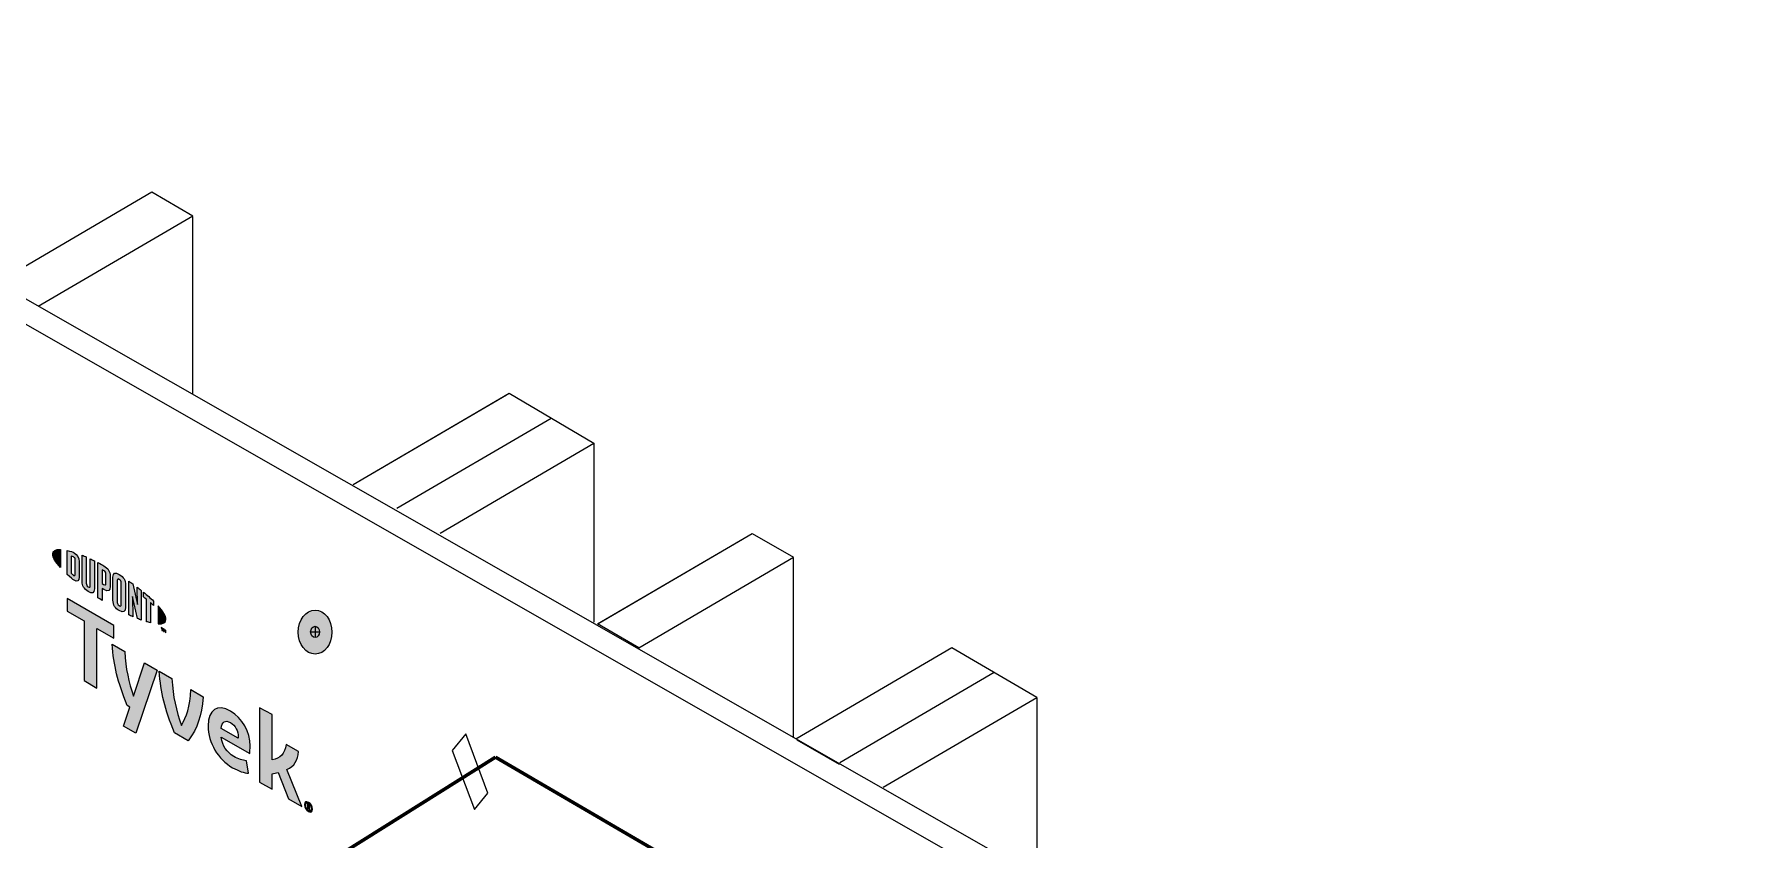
# Model space of a CAD drawing. Extents: x -1328 to 5679, y -4611 to 1603.
# Drawn here: x 992.1 to 1362.8, y -2420.5 to -2245.2 of the extents above; entities that cross this region are included whole.
import ezdxf

# ---------------------------------------------------------------- set-up
doc = ezdxf.new("R2010")
doc.units = 0
doc.header["$MEASUREMENT"] = 0
doc.linetypes.add('AI-Linetype-29', pattern=[27.003948, 18.002632, -9.001316])
for name, color, linetype, lineweight in [('G-ANNO-TTLB', 7, 'Continuous', 0), ('TYVEK', 7, 'Continuous', 0), ('X-REF - TRACED', 7, 'Continuous', 0)]:
    doc.layers.add(name, color=color, linetype=linetype, lineweight=lineweight)

# ---------------------------------------------------------------- blocks, each defined once
blk = doc.blocks.new('Block_83')
at = {"layer": 'TYVEK', "true_color": 0x003b71, "transparency": 33554687}
h = blk.add_hatch(color=156, dxfattribs=at)
h.dxf.hatch_style = 2
edge = h.paths.add_edge_path()
edge.add_ellipse((1053.28, -2375.3), major_axis=(0, 4.78), ratio=0.766948, start_angle=0, end_angle=360)
at = {"layer": 'TYVEK', "color": 18, "lineweight": 25, "true_color": 0x080808}
for p, q in [((1052.3, -2375.27), (1054.25, -2375.27)), ((1053.28, -2374.03), (1053.28, -2376.5))]:
    blk.add_line(p, q, dxfattribs=at)
at = {"layer": 'TYVEK', "color": 18, "lineweight": 25, "true_color": 0x000000}
blk.add_ellipse((1053.28, -2375.3), major_axis=(0, 4.78), ratio=0.766948, dxfattribs=at)
at = {"layer": 'TYVEK', "color": 18, "lineweight": 25, "true_color": 0x080808}
blk.add_ellipse((1053.28, -2375.27), major_axis=(0, 1.23), ratio=0.788846, dxfattribs=at)
blk = doc.blocks.new('Block_408')
at = {"layer": 'X-REF - TRACED', "true_color": 0x848484, "transparency": 33554687}
h = blk.add_hatch(color=252, dxfattribs=at)
h.dxf.hatch_style = 2
edge = h.paths.add_edge_path()
edge.add_spline(control_points=[(996.21, -2358.32), (996.21, -2359.04), (996.82, -2360.07), (997.89, -2361.26), (997.89, -2361.26), (997.89, -2357.32), (997.89, -2357.32), (996.82, -2357.28), (996.21, -2357.6), (996.21, -2358.32)], knot_values=[0, 0, 0, 0, 1, 1, 1, 2, 2, 2, 3, 3, 3, 3], degree=3, periodic=0)
h = blk.add_hatch(color=252, dxfattribs=at)
h.dxf.hatch_style = 2
edge = h.paths.add_edge_path()
edge.add_spline(control_points=[(1001.09, -2362.75), (1001.09, -2363.05), (1000.93, -2363.06), (1000.74, -2362.95), (1000.6, -2362.86), (1000.37, -2362.67), (1000.18, -2362.51), (1000.18, -2362.51), (1000.18, -2358.74), (1000.18, -2358.74), (1000.37, -2358.79), (1000.6, -2358.86), (1000.74, -2358.94), (1000.93, -2359.05), (1001.09, -2359.24), (1001.09, -2359.55), (1001.09, -2359.55), (1001.09, -2362.75), (1001.09, -2362.75)], knot_values=[0, 0, 0, 0, 1, 1, 1, 2, 2, 2, 3, 3, 3, 4, 4, 4, 5, 5, 5, 6, 6, 6, 6], degree=3, periodic=0)
edge = h.paths.add_edge_path()
edge.add_spline(control_points=[(1000.87, -2358.03), (1000.57, -2357.86), (1000.14, -2357.71), (999.36, -2357.54), (999.36, -2357.54), (999.36, -2362.76), (999.36, -2362.76), (1000.05, -2363.39), (1000.57, -2363.83), (1000.87, -2364.01), (1001.55, -2364.4), (1001.94, -2364.15), (1001.94, -2363.37), (1001.94, -2363.37), (1001.94, -2359.9), (1001.94, -2359.9), (1001.94, -2359.13), (1001.55, -2358.43), (1000.87, -2358.03)], knot_values=[0, 0, 0, 0, 1, 1, 1, 2, 2, 2, 3, 3, 3, 4, 4, 4, 5, 5, 5, 6, 6, 6, 6], degree=3, periodic=0)
h = blk.add_hatch(color=252, dxfattribs=at)
h.dxf.hatch_style = 2
edge = h.paths.add_edge_path()
edge.add_spline(control_points=[(1004.33, -2365.23), (1004.33, -2365.53), (1004.24, -2365.67), (1003.91, -2365.44), (1003.59, -2365.21), (1003.5, -2365), (1003.5, -2364.64), (1003.5, -2364.64), (1003.5, -2358.95), (1003.5, -2358.95), (1003.29, -2358.86), (1002.81, -2358.66), (1002.61, -2358.57), (1002.61, -2358.57), (1002.61, -2364.32), (1002.61, -2364.32), (1002.61, -2365.24), (1002.99, -2365.82), (1003.91, -2366.48), (1004.76, -2367.07), (1005.27, -2366.88), (1005.27, -2365.86), (1005.27, -2365.86), (1005.27, -2359.79), (1005.27, -2359.79), (1005.1, -2359.7), (1004.52, -2359.42), (1004.33, -2359.34), (1004.33, -2359.34), (1004.33, -2365.23), (1004.33, -2365.23)], knot_values=[0, 0, 0, 0, 1, 1, 1, 2, 2, 2, 3, 3, 3, 4, 4, 4, 5, 5, 5, 6, 6, 6, 7, 7, 7, 8, 8, 8, 9, 9, 9, 10, 10, 10, 10], degree=3, periodic=0)
h = blk.add_hatch(color=252, dxfattribs=at)
h.dxf.hatch_style = 2
edge = h.paths.add_edge_path()
edge.add_spline(control_points=[(1007.75, -2364.71), (1007.75, -2365.04), (1007.65, -2365.15), (1007.27, -2364.93), (1007.27, -2364.93), (1006.94, -2364.74), (1006.94, -2364.74), (1006.94, -2364.74), (1006.94, -2361.72), (1006.94, -2361.72), (1007.09, -2361.79), (1007.17, -2361.84), (1007.26, -2361.89), (1007.67, -2362.13), (1007.75, -2362.35), (1007.75, -2362.69), (1007.75, -2362.69), (1007.75, -2364.71), (1007.75, -2364.71)], knot_values=[0, 0, 0, 0, 1, 1, 1, 2, 2, 2, 3, 3, 3, 4, 4, 4, 5, 5, 5, 6, 6, 6, 6], degree=3, periodic=0)
edge = h.paths.add_edge_path()
edge.add_spline(control_points=[(1007.31, -2360.85), (1007.15, -2360.76), (1006.55, -2360.44), (1006, -2360.16), (1006, -2360.16), (1006, -2367.81), (1006, -2367.81), (1006.19, -2367.93), (1006.68, -2368.24), (1006.94, -2368.4), (1006.94, -2368.4), (1006.94, -2365.8), (1006.94, -2365.8), (1006.94, -2365.8), (1007.31, -2366.01), (1007.31, -2366.01), (1008.29, -2366.58), (1008.7, -2366.31), (1008.7, -2365.34), (1008.7, -2365.34), (1008.7, -2363.08), (1008.7, -2363.08), (1008.7, -2362.13), (1008.24, -2361.39), (1007.31, -2360.85)], knot_values=[0, 0, 0, 0, 1, 1, 1, 2, 2, 2, 3, 3, 3, 4, 4, 4, 5, 5, 5, 6, 6, 6, 7, 7, 7, 8, 8, 8, 8], degree=3, periodic=0)
h = blk.add_hatch(color=252, dxfattribs=at)
h.dxf.hatch_style = 2
edge = h.paths.add_edge_path()
edge.add_spline(control_points=[(1011.1, -2369.32), (1011.1, -2369.62), (1011.02, -2369.72), (1010.68, -2369.54), (1010.34, -2369.36), (1010.25, -2369.14), (1010.25, -2368.82), (1010.25, -2368.82), (1010.25, -2364.05), (1010.25, -2364.05), (1010.25, -2363.74), (1010.34, -2363.62), (1010.68, -2363.83), (1011.02, -2364.03), (1011.1, -2364.24), (1011.1, -2364.54), (1011.1, -2364.54), (1011.1, -2369.32), (1011.1, -2369.32)], knot_values=[0, 0, 0, 0, 1, 1, 1, 2, 2, 2, 3, 3, 3, 4, 4, 4, 5, 5, 5, 6, 6, 6, 6], degree=3, periodic=0)
edge = h.paths.add_edge_path()
edge.add_spline(control_points=[(1010.68, -2362.76), (1009.81, -2362.21), (1009.3, -2362.35), (1009.3, -2363.36), (1009.3, -2363.36), (1009.3, -2368.36), (1009.3, -2368.36), (1009.3, -2369.43), (1009.77, -2370.13), (1010.68, -2370.62), (1011.58, -2371.09), (1012.05, -2370.97), (1012.05, -2369.84), (1012.05, -2369.84), (1012.05, -2365.06), (1012.05, -2365.06), (1012.05, -2363.98), (1011.63, -2363.35), (1010.68, -2362.76)], knot_values=[0, 0, 0, 0, 1, 1, 1, 2, 2, 2, 3, 3, 3, 4, 4, 4, 5, 5, 5, 6, 6, 6, 6], degree=3, periodic=0)
h = blk.add_hatch(color=252, dxfattribs=at)
h.dxf.hatch_style = 2
edge = h.paths.add_edge_path()
edge.add_spline(control_points=[(1014.65, -2369.31), (1014.65, -2369.31), (1013.61, -2364.82), (1013.61, -2364.82), (1013.33, -2364.61), (1012.99, -2364.37), (1012.73, -2364.19), (1012.73, -2364.19), (1012.73, -2371.54), (1012.73, -2371.54), (1012.91, -2371.62), (1013.38, -2371.84), (1013.63, -2371.94), (1013.63, -2371.94), (1013.55, -2367.57), (1013.55, -2367.57), (1013.55, -2367.57), (1014.65, -2372.36), (1014.65, -2372.36), (1014.89, -2372.46), (1015.23, -2372.59), (1015.46, -2372.67), (1015.46, -2372.67), (1015.46, -2366.21), (1015.46, -2366.21), (1015.22, -2366.03), (1014.8, -2365.7), (1014.59, -2365.54), (1014.59, -2365.54), (1014.65, -2369.31), (1014.65, -2369.31)], knot_values=[0, 0, 0, 0, 1, 1, 1, 2, 2, 2, 3, 3, 3, 4, 4, 4, 5, 5, 5, 6, 6, 6, 7, 7, 7, 8, 8, 8, 9, 9, 9, 10, 10, 10, 10], degree=3, periodic=0)
h = blk.add_hatch(color=252, dxfattribs=at)
h.dxf.hatch_style = 2
edge = h.paths.add_edge_path()
edge.add_spline(control_points=[(1015.92, -2367.61), (1016.15, -2367.79), (1016.38, -2367.98), (1016.6, -2368.16), (1016.6, -2368.16), (1016.6, -2373.04), (1016.6, -2373.04), (1016.81, -2373.11), (1017.19, -2373.21), (1017.44, -2373.27), (1017.44, -2373.27), (1017.44, -2368.88), (1017.44, -2368.88), (1017.69, -2369.09), (1017.92, -2369.3), (1018.13, -2369.49), (1018.13, -2369.49), (1018.13, -2368.54), (1018.13, -2368.54), (1017.46, -2367.9), (1016.75, -2367.27), (1015.92, -2366.59), (1015.92, -2366.59), (1015.92, -2367.61), (1015.92, -2367.61)], knot_values=[0, 0, 0, 0, 1, 1, 1, 2, 2, 2, 3, 3, 3, 4, 4, 4, 5, 5, 5, 6, 6, 6, 7, 7, 7, 8, 8, 8, 8], degree=3, periodic=0)
h = blk.add_hatch(color=252, dxfattribs=at)
h.dxf.hatch_style = 2
edge = h.paths.add_edge_path()
edge.add_spline(control_points=[(1020.81, -2372.52), (1020.81, -2373.25), (1020.2, -2373.57), (1019.14, -2373.53), (1019.14, -2373.53), (1019.14, -2369.59), (1019.14, -2369.59), (1020.2, -2370.78), (1020.81, -2371.81), (1020.81, -2372.52)], knot_values=[0, 0, 0, 0, 1, 1, 1, 2, 2, 2, 3, 3, 3, 3], degree=3, periodic=0)
h = blk.add_hatch(color=252, dxfattribs=at)
h.dxf.hatch_style = 2
edge = h.paths.add_edge_path()
edge.add_spline(control_points=[(1020.32, -2374.61), (1020.32, -2374.61), (1020.42, -2374.67), (1020.42, -2374.67), (1020.42, -2374.67), (1020.57, -2375.02), (1020.57, -2375.02), (1020.57, -2375.02), (1020.72, -2374.84), (1020.72, -2374.84), (1020.72, -2374.84), (1020.81, -2374.9), (1020.81, -2374.9), (1020.81, -2374.9), (1020.81, -2375.47), (1020.81, -2375.47), (1020.81, -2375.47), (1020.72, -2375.41), (1020.72, -2375.41), (1020.72, -2375.41), (1020.72, -2375.01), (1020.72, -2375.01), (1020.72, -2375.01), (1020.57, -2375.19), (1020.57, -2375.19), (1020.57, -2375.19), (1020.56, -2375.19), (1020.56, -2375.19), (1020.56, -2375.19), (1020.41, -2374.83), (1020.41, -2374.83), (1020.41, -2374.83), (1020.41, -2375.23), (1020.41, -2375.23), (1020.41, -2375.23), (1020.32, -2375.18), (1020.32, -2375.18), (1020.32, -2375.18), (1020.32, -2374.61), (1020.32, -2374.61)], knot_values=[0, 0, 0, 0, 1, 1, 1, 2, 2, 2, 3, 3, 3, 4, 4, 4, 5, 5, 5, 6, 6, 6, 7, 7, 7, 8, 8, 8, 9, 9, 9, 10, 10, 10, 11, 11, 11, 12, 12, 12, 13, 13, 13, 13], degree=3, periodic=0)
edge = h.paths.add_edge_path()
edge.add_spline(control_points=[(1019.96, -2374.5), (1019.96, -2374.5), (1019.81, -2374.42), (1019.81, -2374.42), (1019.81, -2374.42), (1019.81, -2374.32), (1019.81, -2374.32), (1019.81, -2374.32), (1020.21, -2374.55), (1020.21, -2374.55), (1020.21, -2374.55), (1020.21, -2374.65), (1020.21, -2374.65), (1020.21, -2374.65), (1020.06, -2374.56), (1020.06, -2374.56), (1020.06, -2374.56), (1020.06, -2375.03), (1020.06, -2375.03), (1020.06, -2375.03), (1019.96, -2374.97), (1019.96, -2374.97), (1019.96, -2374.97), (1019.96, -2374.5), (1019.96, -2374.5)], knot_values=[0, 0, 0, 0, 1, 1, 1, 2, 2, 2, 3, 3, 3, 4, 4, 4, 5, 5, 5, 6, 6, 6, 7, 7, 7, 8, 8, 8, 8], degree=3, periodic=0)
at = {"layer": 'X-REF - TRACED'}
for points, knots in [([(996.21, -2358.32), (996.21, -2359.04), (996.82, -2360.07), (997.89, -2361.26), (997.89, -2361.26), (997.89, -2357.32), (997.89, -2357.32), (996.82, -2357.28), (996.21, -2357.6), (996.21, -2358.32)], [0, 0, 0, 0, 1, 1, 1, 2, 2, 2, 3, 3, 3, 3]), ([(1000.87, -2358.03), (1000.57, -2357.86), (1000.14, -2357.71), (999.36, -2357.54), (999.36, -2357.54), (999.36, -2362.76), (999.36, -2362.76), (1000.05, -2363.39), (1000.57, -2363.83), (1000.87, -2364.01), (1001.55, -2364.4), (1001.94, -2364.15), (1001.94, -2363.37), (1001.94, -2363.37), (1001.94, -2359.9), (1001.94, -2359.9), (1001.94, -2359.13), (1001.55, -2358.43), (1000.87, -2358.03)], [0, 0, 0, 0, 1, 1, 1, 2, 2, 2, 3, 3, 3, 4, 4, 4, 5, 5, 5, 6, 6, 6, 6]), ([(1001.09, -2362.75), (1001.09, -2363.05), (1000.93, -2363.06), (1000.74, -2362.95), (1000.6, -2362.86), (1000.37, -2362.67), (1000.18, -2362.51), (1000.18, -2362.51), (1000.18, -2358.74), (1000.18, -2358.74), (1000.37, -2358.79), (1000.6, -2358.86), (1000.74, -2358.94), (1000.93, -2359.05), (1001.09, -2359.24), (1001.09, -2359.55), (1001.09, -2359.55), (1001.09, -2362.75), (1001.09, -2362.75)], [0, 0, 0, 0, 1, 1, 1, 2, 2, 2, 3, 3, 3, 4, 4, 4, 5, 5, 5, 6, 6, 6, 6]), ([(1004.33, -2365.23), (1004.33, -2365.53), (1004.24, -2365.67), (1003.91, -2365.44), (1003.59, -2365.21), (1003.5, -2365), (1003.5, -2364.64), (1003.5, -2364.64), (1003.5, -2358.95), (1003.5, -2358.95), (1003.29, -2358.86), (1002.81, -2358.66), (1002.61, -2358.57), (1002.61, -2358.57), (1002.61, -2364.32), (1002.61, -2364.32), (1002.61, -2365.24), (1002.99, -2365.82), (1003.91, -2366.48), (1004.76, -2367.07), (1005.27, -2366.88), (1005.27, -2365.86), (1005.27, -2365.86), (1005.27, -2359.79), (1005.27, -2359.79), (1005.1, -2359.7), (1004.52, -2359.42), (1004.33, -2359.34), (1004.33, -2359.34), (1004.33, -2365.23), (1004.33, -2365.23)], [0, 0, 0, 0, 1, 1, 1, 2, 2, 2, 3, 3, 3, 4, 4, 4, 5, 5, 5, 6, 6, 6, 7, 7, 7, 8, 8, 8, 9, 9, 9, 10, 10, 10, 10]), ([(1007.31, -2360.85), (1007.15, -2360.76), (1006.55, -2360.44), (1006, -2360.16), (1006, -2360.16), (1006, -2367.81), (1006, -2367.81), (1006.19, -2367.93), (1006.68, -2368.24), (1006.94, -2368.4), (1006.94, -2368.4), (1006.94, -2365.8), (1006.94, -2365.8), (1006.94, -2365.8), (1007.31, -2366.01), (1007.31, -2366.01), (1008.29, -2366.58), (1008.7, -2366.31), (1008.7, -2365.34), (1008.7, -2365.34), (1008.7, -2363.08), (1008.7, -2363.08), (1008.7, -2362.13), (1008.24, -2361.39), (1007.31, -2360.85)], [0, 0, 0, 0, 1, 1, 1, 2, 2, 2, 3, 3, 3, 4, 4, 4, 5, 5, 5, 6, 6, 6, 7, 7, 7, 8, 8, 8, 8]), ([(1007.75, -2364.71), (1007.75, -2365.04), (1007.65, -2365.15), (1007.27, -2364.93), (1007.27, -2364.93), (1006.94, -2364.74), (1006.94, -2364.74), (1006.94, -2364.74), (1006.94, -2361.72), (1006.94, -2361.72), (1007.09, -2361.79), (1007.17, -2361.84), (1007.26, -2361.89), (1007.67, -2362.13), (1007.75, -2362.35), (1007.75, -2362.69), (1007.75, -2362.69), (1007.75, -2364.71), (1007.75, -2364.71)], [0, 0, 0, 0, 1, 1, 1, 2, 2, 2, 3, 3, 3, 4, 4, 4, 5, 5, 5, 6, 6, 6, 6]), ([(1010.68, -2362.76), (1009.81, -2362.21), (1009.3, -2362.35), (1009.3, -2363.36), (1009.3, -2363.36), (1009.3, -2368.36), (1009.3, -2368.36), (1009.3, -2369.43), (1009.77, -2370.13), (1010.68, -2370.62), (1011.58, -2371.09), (1012.05, -2370.97), (1012.05, -2369.84), (1012.05, -2369.84), (1012.05, -2365.06), (1012.05, -2365.06), (1012.05, -2363.98), (1011.63, -2363.35), (1010.68, -2362.76)], [0, 0, 0, 0, 1, 1, 1, 2, 2, 2, 3, 3, 3, 4, 4, 4, 5, 5, 5, 6, 6, 6, 6]), ([(1011.1, -2369.32), (1011.1, -2369.62), (1011.02, -2369.72), (1010.68, -2369.54), (1010.34, -2369.36), (1010.25, -2369.14), (1010.25, -2368.82), (1010.25, -2368.82), (1010.25, -2364.05), (1010.25, -2364.05), (1010.25, -2363.74), (1010.34, -2363.62), (1010.68, -2363.83), (1011.02, -2364.03), (1011.1, -2364.24), (1011.1, -2364.54), (1011.1, -2364.54), (1011.1, -2369.32), (1011.1, -2369.32)], [0, 0, 0, 0, 1, 1, 1, 2, 2, 2, 3, 3, 3, 4, 4, 4, 5, 5, 5, 6, 6, 6, 6]), ([(1014.65, -2369.31), (1014.65, -2369.31), (1013.61, -2364.82), (1013.61, -2364.82), (1013.33, -2364.61), (1012.99, -2364.37), (1012.73, -2364.19), (1012.73, -2364.19), (1012.73, -2371.54), (1012.73, -2371.54), (1012.91, -2371.62), (1013.38, -2371.84), (1013.63, -2371.94), (1013.63, -2371.94), (1013.55, -2367.57), (1013.55, -2367.57), (1013.55, -2367.57), (1014.65, -2372.36), (1014.65, -2372.36), (1014.89, -2372.46), (1015.23, -2372.59), (1015.46, -2372.67), (1015.46, -2372.67), (1015.46, -2366.21), (1015.46, -2366.21), (1015.22, -2366.03), (1014.8, -2365.7), (1014.59, -2365.54), (1014.59, -2365.54), (1014.65, -2369.31), (1014.65, -2369.31)], [0, 0, 0, 0, 1, 1, 1, 2, 2, 2, 3, 3, 3, 4, 4, 4, 5, 5, 5, 6, 6, 6, 7, 7, 7, 8, 8, 8, 9, 9, 9, 10, 10, 10, 10]), ([(1015.92, -2367.61), (1016.15, -2367.79), (1016.38, -2367.98), (1016.6, -2368.16), (1016.6, -2368.16), (1016.6, -2373.04), (1016.6, -2373.04), (1016.81, -2373.11), (1017.19, -2373.21), (1017.44, -2373.27), (1017.44, -2373.27), (1017.44, -2368.88), (1017.44, -2368.88), (1017.69, -2369.09), (1017.92, -2369.3), (1018.13, -2369.49), (1018.13, -2369.49), (1018.13, -2368.54), (1018.13, -2368.54), (1017.46, -2367.9), (1016.75, -2367.27), (1015.92, -2366.59), (1015.92, -2366.59), (1015.92, -2367.61), (1015.92, -2367.61)], [0, 0, 0, 0, 1, 1, 1, 2, 2, 2, 3, 3, 3, 4, 4, 4, 5, 5, 5, 6, 6, 6, 7, 7, 7, 8, 8, 8, 8]), ([(1020.81, -2372.52), (1020.81, -2373.25), (1020.2, -2373.57), (1019.14, -2373.53), (1019.14, -2373.53), (1019.14, -2369.59), (1019.14, -2369.59), (1020.2, -2370.78), (1020.81, -2371.81), (1020.81, -2372.52)], [0, 0, 0, 0, 1, 1, 1, 2, 2, 2, 3, 3, 3, 3]), ([(1019.96, -2374.5), (1019.96, -2374.5), (1019.81, -2374.42), (1019.81, -2374.42), (1019.81, -2374.42), (1019.81, -2374.32), (1019.81, -2374.32), (1019.81, -2374.32), (1020.21, -2374.55), (1020.21, -2374.55), (1020.21, -2374.55), (1020.21, -2374.65), (1020.21, -2374.65), (1020.21, -2374.65), (1020.06, -2374.56), (1020.06, -2374.56), (1020.06, -2374.56), (1020.06, -2375.03), (1020.06, -2375.03), (1020.06, -2375.03), (1019.96, -2374.97), (1019.96, -2374.97), (1019.96, -2374.97), (1019.96, -2374.5), (1019.96, -2374.5)], [0, 0, 0, 0, 1, 1, 1, 2, 2, 2, 3, 3, 3, 4, 4, 4, 5, 5, 5, 6, 6, 6, 7, 7, 7, 8, 8, 8, 8]), ([(1020.32, -2374.61), (1020.32, -2374.61), (1020.42, -2374.67), (1020.42, -2374.67), (1020.42, -2374.67), (1020.57, -2375.02), (1020.57, -2375.02), (1020.57, -2375.02), (1020.72, -2374.84), (1020.72, -2374.84), (1020.72, -2374.84), (1020.81, -2374.9), (1020.81, -2374.9), (1020.81, -2374.9), (1020.81, -2375.47), (1020.81, -2375.47), (1020.81, -2375.47), (1020.72, -2375.41), (1020.72, -2375.41), (1020.72, -2375.41), (1020.72, -2375.01), (1020.72, -2375.01), (1020.72, -2375.01), (1020.57, -2375.19), (1020.57, -2375.19), (1020.57, -2375.19), (1020.56, -2375.19), (1020.56, -2375.19), (1020.56, -2375.19), (1020.41, -2374.83), (1020.41, -2374.83), (1020.41, -2374.83), (1020.41, -2375.23), (1020.41, -2375.23), (1020.41, -2375.23), (1020.32, -2375.18), (1020.32, -2375.18), (1020.32, -2375.18), (1020.32, -2374.61), (1020.32, -2374.61)], [0, 0, 0, 0, 1, 1, 1, 2, 2, 2, 3, 3, 3, 4, 4, 4, 5, 5, 5, 6, 6, 6, 7, 7, 7, 8, 8, 8, 9, 9, 9, 10, 10, 10, 11, 11, 11, 12, 12, 12, 13, 13, 13, 13])]:
    blk.add_open_spline(points, degree=3, knots=knots, dxfattribs=at)
blk = doc.blocks.new('Block_412')
at = {"layer": 'X-REF - TRACED', "true_color": 0x848484, "transparency": 33554687}
h = blk.add_hatch(color=252, dxfattribs=at)
h.dxf.hatch_style = 2
h.paths.add_polyline_path([(1009.46, -2373.85), (999.36, -2368.02), (999.36, -2370.76), (1003.01, -2372.87), (1003.01, -2385.86), (1005.82, -2387.48), (1005.82, -2374.49), (1009.46, -2376.59)])
h = blk.add_hatch(color=252, dxfattribs=at)
h.dxf.hatch_style = 2
edge = h.paths.add_edge_path()
edge.add_spline(control_points=[(1026.25, -2387.8), (1026.08, -2391.54), (1025.33, -2393.72), (1024.18, -2395.59), (1023.06, -2392.4), (1022.33, -2389.37), (1022.12, -2385.41), (1022.12, -2385.41), (1019.39, -2383.83), (1019.39, -2383.83), (1019.68, -2388.52), (1020.57, -2391.93), (1022.68, -2397.22), (1022.68, -2397.22), (1025.69, -2398.96), (1025.69, -2398.96), (1027.73, -2396.06), (1028.57, -2393.65), (1028.96, -2389.36), (1028.96, -2389.36), (1026.25, -2387.8), (1026.25, -2387.8)], knot_values=[0, 0, 0, 0, 1, 1, 1, 2, 2, 2, 3, 3, 3, 4, 4, 4, 5, 5, 5, 6, 6, 6, 7, 7, 7, 7], degree=3, periodic=0)
h = blk.add_hatch(color=252, dxfattribs=at)
h.dxf.hatch_style = 2
edge = h.paths.add_edge_path()
edge.add_spline(control_points=[(1032.82, -2396.24), (1032.82, -2396.24), (1036.55, -2398.39), (1036.55, -2398.39), (1036.55, -2398.39), (1036.55, -2398.12), (1036.55, -2398.12), (1036.55, -2396.86), (1035.96, -2395.6), (1034.88, -2394.98), (1033.75, -2394.32), (1033, -2394.82), (1032.82, -2396.24)], knot_values=[0, 0, 0, 0, 1, 1, 1, 2, 2, 2, 3, 3, 3, 4, 4, 4, 4], degree=3, periodic=0)
edge = h.paths.add_edge_path()
edge.add_spline(control_points=[(1038.77, -2406.01), (1037.9, -2405.97), (1036.63, -2405.54), (1035.33, -2404.8), (1032.18, -2402.97), (1030.02, -2399.43), (1030.02, -2395.7), (1030.02, -2392.13), (1032, -2390.84), (1034.88, -2392.51), (1037.45, -2393.99), (1039.14, -2397.06), (1039.14, -2400.07), (1039.14, -2400.74), (1039.1, -2401.31), (1039.06, -2401.73), (1039.06, -2401.73), (1032.86, -2398.15), (1032.86, -2398.15), (1033.12, -2400.1), (1034.04, -2401.44), (1035.61, -2402.35), (1036.57, -2402.9), (1037.49, -2403.19), (1038.34, -2403.27), (1038.34, -2403.27), (1038.77, -2406.01), (1038.77, -2406.01)], knot_values=[0, 0, 0, 0, 1, 1, 1, 2, 2, 2, 3, 3, 3, 4, 4, 4, 5, 5, 5, 6, 6, 6, 7, 7, 7, 8, 8, 8, 9, 9, 9, 9], degree=3, periodic=0)
h = blk.add_hatch(color=252, dxfattribs=at)
h.dxf.hatch_style = 2
edge = h.paths.add_edge_path()
edge.add_spline(control_points=[(1047.16, -2405.22), (1047.16, -2405.22), (1050.42, -2413.24), (1050.42, -2413.24), (1050.42, -2413.24), (1047.48, -2411.54), (1047.48, -2411.54), (1047.48, -2411.54), (1045.22, -2405.85), (1045.22, -2405.85), (1044.81, -2405.95), (1044.38, -2406.04), (1043.91, -2406.1), (1043.91, -2406.1), (1043.91, -2409.48), (1043.91, -2409.48), (1043.91, -2409.48), (1041.2, -2407.91), (1041.2, -2407.91), (1041.2, -2407.91), (1041.2, -2391.79), (1041.2, -2391.79), (1041.2, -2391.79), (1043.91, -2393.2), (1043.91, -2393.2), (1043.91, -2393.2), (1043.91, -2403.11), (1043.91, -2403.11), (1045.75, -2402.81), (1046.65, -2401.75), (1046.97, -2399.75), (1046.97, -2399.75), (1049.65, -2401.3), (1049.65, -2401.3), (1049.59, -2403.2), (1048.73, -2404.44), (1047.16, -2405.22)], knot_values=[0, 0, 0, 0, 1, 1, 1, 2, 2, 2, 3, 3, 3, 4, 4, 4, 5, 5, 5, 6, 6, 6, 7, 7, 7, 8, 8, 8, 9, 9, 9, 10, 10, 10, 11, 11, 11, 12, 12, 12, 12], degree=3, periodic=0)
at = {"layer": 'X-REF - TRACED'}
blk.add_lwpolyline([(1009.46, -2373.85), (999.36, -2368.02), (999.36, -2370.76), (1003.01, -2372.87), (1003.01, -2385.86), (1005.82, -2387.48), (1005.82, -2374.49), (1009.46, -2376.59)], close=True, dxfattribs=at)
for points, knots in [([(1026.25, -2387.8), (1026.08, -2391.54), (1025.33, -2393.72), (1024.18, -2395.59), (1023.06, -2392.4), (1022.33, -2389.37), (1022.12, -2385.41), (1022.12, -2385.41), (1019.39, -2383.83), (1019.39, -2383.83), (1019.68, -2388.52), (1020.57, -2391.93), (1022.68, -2397.22), (1022.68, -2397.22), (1025.69, -2398.96), (1025.69, -2398.96), (1027.73, -2396.06), (1028.57, -2393.65), (1028.96, -2389.36), (1028.96, -2389.36), (1026.25, -2387.8), (1026.25, -2387.8)], [0, 0, 0, 0, 1, 1, 1, 2, 2, 2, 3, 3, 3, 4, 4, 4, 5, 5, 5, 6, 6, 6, 7, 7, 7, 7]), ([(1038.77, -2406.01), (1037.9, -2405.97), (1036.63, -2405.54), (1035.33, -2404.8), (1032.18, -2402.97), (1030.02, -2399.43), (1030.02, -2395.7), (1030.02, -2392.13), (1032, -2390.84), (1034.88, -2392.51), (1037.45, -2393.99), (1039.14, -2397.06), (1039.14, -2400.07), (1039.14, -2400.74), (1039.1, -2401.31), (1039.06, -2401.73), (1039.06, -2401.73), (1032.86, -2398.15), (1032.86, -2398.15), (1033.12, -2400.1), (1034.04, -2401.44), (1035.61, -2402.35), (1036.57, -2402.9), (1037.49, -2403.19), (1038.34, -2403.27), (1038.34, -2403.27), (1038.77, -2406.01), (1038.77, -2406.01)], [0, 0, 0, 0, 1, 1, 1, 2, 2, 2, 3, 3, 3, 4, 4, 4, 5, 5, 5, 6, 6, 6, 7, 7, 7, 8, 8, 8, 9, 9, 9, 9]), ([(1032.82, -2396.24), (1032.82, -2396.24), (1036.55, -2398.39), (1036.55, -2398.39), (1036.55, -2398.39), (1036.55, -2398.12), (1036.55, -2398.12), (1036.55, -2396.86), (1035.96, -2395.6), (1034.88, -2394.98), (1033.75, -2394.32), (1033, -2394.82), (1032.82, -2396.24)], [0, 0, 0, 0, 1, 1, 1, 2, 2, 2, 3, 3, 3, 4, 4, 4, 4]), ([(1047.16, -2405.22), (1047.16, -2405.22), (1050.42, -2413.24), (1050.42, -2413.24), (1050.42, -2413.24), (1047.48, -2411.54), (1047.48, -2411.54), (1047.48, -2411.54), (1045.22, -2405.85), (1045.22, -2405.85), (1044.81, -2405.95), (1044.38, -2406.04), (1043.91, -2406.1), (1043.91, -2406.1), (1043.91, -2409.48), (1043.91, -2409.48), (1043.91, -2409.48), (1041.2, -2407.91), (1041.2, -2407.91), (1041.2, -2407.91), (1041.2, -2391.79), (1041.2, -2391.79), (1041.2, -2391.79), (1043.91, -2393.2), (1043.91, -2393.2), (1043.91, -2393.2), (1043.91, -2403.11), (1043.91, -2403.11), (1045.75, -2402.81), (1046.65, -2401.75), (1046.97, -2399.75), (1046.97, -2399.75), (1049.65, -2401.3), (1049.65, -2401.3), (1049.59, -2403.2), (1048.73, -2404.44), (1047.16, -2405.22)], [0, 0, 0, 0, 1, 1, 1, 2, 2, 2, 3, 3, 3, 4, 4, 4, 5, 5, 5, 6, 6, 6, 7, 7, 7, 8, 8, 8, 9, 9, 9, 10, 10, 10, 11, 11, 11, 12, 12, 12, 12])]:
    blk.add_open_spline(points, degree=3, knots=knots, dxfattribs=at)
blk = doc.blocks.new('Block_411')
at = {"layer": 'X-REF - TRACED', "true_color": 0x848484, "transparency": 33554687}
h = blk.add_hatch(color=252, dxfattribs=at)
h.dxf.hatch_style = 2
edge = h.paths.add_edge_path()
edge.add_spline(control_points=[(1016.2, -2381.99), (1016.2, -2381.99), (1013.77, -2389.24), (1013.77, -2389.24), (1012.74, -2386.21), (1012.07, -2383.28), (1011.86, -2379.49), (1011.86, -2379.49), (1009.14, -2377.91), (1009.14, -2377.91), (1009.43, -2382.6), (1010.31, -2386.01), (1012.43, -2391.3), (1012.43, -2391.3), (1012.98, -2391.62), (1012.98, -2391.62), (1012.98, -2391.62), (1011.59, -2395.76), (1011.59, -2395.76), (1011.59, -2395.76), (1014.29, -2397.32), (1014.29, -2397.32), (1014.29, -2397.32), (1018.91, -2383.55), (1018.91, -2383.55), (1018.91, -2383.55), (1016.2, -2381.99), (1016.2, -2381.99)], knot_values=[0, 0, 0, 0, 1, 1, 1, 2, 2, 2, 3, 3, 3, 4, 4, 4, 5, 5, 5, 6, 6, 6, 7, 7, 7, 8, 8, 8, 9, 9, 9, 9], degree=3, periodic=0)
at = {"layer": 'X-REF - TRACED'}
blk.add_open_spline([(1016.2, -2381.99), (1016.2, -2381.99), (1013.77, -2389.24), (1013.77, -2389.24), (1012.74, -2386.21), (1012.07, -2383.28), (1011.86, -2379.49), (1011.86, -2379.49), (1009.14, -2377.91), (1009.14, -2377.91), (1009.43, -2382.6), (1010.31, -2386.01), (1012.43, -2391.3), (1012.43, -2391.3), (1012.98, -2391.62), (1012.98, -2391.62), (1012.98, -2391.62), (1011.59, -2395.76), (1011.59, -2395.76), (1011.59, -2395.76), (1014.29, -2397.32), (1014.29, -2397.32), (1014.29, -2397.32), (1018.91, -2383.55), (1018.91, -2383.55), (1018.91, -2383.55), (1016.2, -2381.99), (1016.2, -2381.99)], degree=3, knots=[0, 0, 0, 0, 1, 1, 1, 2, 2, 2, 3, 3, 3, 4, 4, 4, 5, 5, 5, 6, 6, 6, 7, 7, 7, 8, 8, 8, 9, 9, 9, 9], dxfattribs=at)
blk.add_blockref('Block_412', (0, 0), dxfattribs=at)
blk = doc.blocks.new('Block_413')
at = {"layer": 'X-REF - TRACED', "true_color": 0x848484, "transparency": 33554687}
h = blk.add_hatch(color=252, dxfattribs=at)
h.dxf.hatch_style = 2
edge = h.paths.add_edge_path()
edge.add_spline(control_points=[(1051.72, -2412.92), (1051.72, -2412.92), (1051.72, -2413.22), (1051.72, -2413.22), (1051.72, -2413.22), (1051.83, -2413.28), (1051.83, -2413.28), (1051.94, -2413.35), (1052, -2413.35), (1052, -2413.24), (1052, -2413.12), (1051.94, -2413.05), (1051.83, -2412.99), (1051.83, -2412.99), (1051.72, -2412.92), (1051.72, -2412.92)], knot_values=[0, 0, 0, 0, 1, 1, 1, 2, 2, 2, 3, 3, 3, 4, 4, 4, 5, 5, 5, 5], degree=3, periodic=0)
edge = h.paths.add_edge_path()
edge.add_spline(control_points=[(1051.52, -2412.63), (1051.52, -2412.63), (1051.83, -2412.8), (1051.83, -2412.8), (1052.06, -2412.94), (1052.18, -2413.13), (1052.18, -2413.34), (1052.18, -2413.48), (1052.12, -2413.55), (1052.01, -2413.54), (1052.07, -2413.7), (1052.14, -2413.87), (1052.24, -2414.06), (1052.24, -2414.06), (1052.01, -2413.93), (1052.01, -2413.93), (1051.93, -2413.76), (1051.87, -2413.61), (1051.82, -2413.46), (1051.82, -2413.46), (1051.72, -2413.4), (1051.72, -2413.4), (1051.72, -2413.4), (1051.72, -2413.76), (1051.72, -2413.76), (1051.72, -2413.76), (1051.52, -2413.64), (1051.52, -2413.64), (1051.52, -2413.64), (1051.52, -2412.63), (1051.52, -2412.63)], knot_values=[0, 0, 0, 0, 1, 1, 1, 2, 2, 2, 3, 3, 3, 4, 4, 4, 5, 5, 5, 6, 6, 6, 7, 7, 7, 8, 8, 8, 9, 9, 9, 10, 10, 10, 10], degree=3, periodic=0)
edge = h.paths.add_edge_path()
edge.add_spline(control_points=[(1051.84, -2412.55), (1051.41, -2412.3), (1051.17, -2412.44), (1051.17, -2412.95), (1051.17, -2413.46), (1051.41, -2413.88), (1051.84, -2414.13), (1052.26, -2414.37), (1052.51, -2414.23), (1052.51, -2413.72), (1052.51, -2413.22), (1052.26, -2412.79), (1051.84, -2412.55)], knot_values=[0, 0, 0, 0, 1, 1, 1, 2, 2, 2, 3, 3, 3, 4, 4, 4, 4], degree=3, periodic=0)
edge = h.paths.add_edge_path()
edge.add_spline(control_points=[(1051.84, -2412.34), (1052.37, -2412.65), (1052.71, -2413.23), (1052.71, -2413.84), (1052.71, -2414.45), (1052.36, -2414.63), (1051.84, -2414.32), (1051.31, -2414.02), (1050.97, -2413.44), (1050.97, -2412.83), (1050.97, -2412.23), (1051.31, -2412.04), (1051.84, -2412.34)], knot_values=[0, 0, 0, 0, 1, 1, 1, 2, 2, 2, 3, 3, 3, 4, 4, 4, 4], degree=3, periodic=0)
at = {"layer": 'X-REF - TRACED'}
for points, knots in [([(1051.84, -2412.34), (1052.37, -2412.65), (1052.71, -2413.23), (1052.71, -2413.84), (1052.71, -2414.45), (1052.36, -2414.63), (1051.84, -2414.32), (1051.31, -2414.02), (1050.97, -2413.44), (1050.97, -2412.83), (1050.97, -2412.23), (1051.31, -2412.04), (1051.84, -2412.34)], [0, 0, 0, 0, 1, 1, 1, 2, 2, 2, 3, 3, 3, 4, 4, 4, 4]), ([(1051.84, -2412.55), (1051.41, -2412.3), (1051.17, -2412.44), (1051.17, -2412.95), (1051.17, -2413.46), (1051.41, -2413.88), (1051.84, -2414.13), (1052.26, -2414.37), (1052.51, -2414.23), (1052.51, -2413.72), (1052.51, -2413.22), (1052.26, -2412.79), (1051.84, -2412.55)], [0, 0, 0, 0, 1, 1, 1, 2, 2, 2, 3, 3, 3, 4, 4, 4, 4]), ([(1051.52, -2412.63), (1051.52, -2412.63), (1051.83, -2412.8), (1051.83, -2412.8), (1052.06, -2412.94), (1052.18, -2413.13), (1052.18, -2413.34), (1052.18, -2413.48), (1052.12, -2413.55), (1052.01, -2413.54), (1052.07, -2413.7), (1052.14, -2413.87), (1052.24, -2414.06), (1052.24, -2414.06), (1052.01, -2413.93), (1052.01, -2413.93), (1051.93, -2413.76), (1051.87, -2413.61), (1051.82, -2413.46), (1051.82, -2413.46), (1051.72, -2413.4), (1051.72, -2413.4), (1051.72, -2413.4), (1051.72, -2413.76), (1051.72, -2413.76), (1051.72, -2413.76), (1051.52, -2413.64), (1051.52, -2413.64), (1051.52, -2413.64), (1051.52, -2412.63), (1051.52, -2412.63)], [0, 0, 0, 0, 1, 1, 1, 2, 2, 2, 3, 3, 3, 4, 4, 4, 5, 5, 5, 6, 6, 6, 7, 7, 7, 8, 8, 8, 9, 9, 9, 10, 10, 10, 10]), ([(1051.72, -2412.92), (1051.72, -2412.92), (1051.72, -2413.22), (1051.72, -2413.22), (1051.72, -2413.22), (1051.83, -2413.28), (1051.83, -2413.28), (1051.94, -2413.35), (1052, -2413.35), (1052, -2413.24), (1052, -2413.12), (1051.94, -2413.05), (1051.83, -2412.99), (1051.83, -2412.99), (1051.72, -2412.92), (1051.72, -2412.92)], [0, 0, 0, 0, 1, 1, 1, 2, 2, 2, 3, 3, 3, 4, 4, 4, 5, 5, 5, 5])]:
    blk.add_open_spline(points, degree=3, knots=knots, dxfattribs=at)
blk = doc.blocks.new('Block_410')
at = {"layer": 'X-REF - TRACED'}
for name in ['Block_411', 'Block_413']:
    blk.add_blockref(name, (0, 0), dxfattribs=at)
blk = doc.blocks.new('Block_409')
at = {"layer": 'X-REF - TRACED'}
blk.add_blockref('Block_410', (0, 0), dxfattribs=at)
blk = doc.blocks.new('Block_407')
at = {"layer": 'X-REF - TRACED'}
for name in ['Block_408', 'Block_409']:
    blk.add_blockref(name, (0, 0), dxfattribs=at)

msp = doc.modelspace()

# ---------------------------------------------------------------- hatches: boundary and pattern name
at = {"layer": 'G-ANNO-TTLB', "true_color": 0xff00ff, "transparency": 33554687}
h = msp.add_hatch(color=6, dxfattribs=at)
edge = h.paths.add_edge_path()
edge.add_spline(control_points=[(1601.48, -3473.69), (1601.48, -3473.69), (-1328.04, -3473.69), (-1328.04, -3473.69), (-1328.04, -3473.69), (-1328.04, -1016.69), (-1328.04, -1016.69), (-1328.04, -1016.69), (1601.48, -1016.69), (1601.48, -1016.69), (1601.48, -1016.69), (1601.48, -3473.69), (1601.48, -3473.69)], knot_values=[0, 0, 0, 0, 1, 1, 1, 2, 2, 2, 3, 3, 3, 4, 4, 4, 4], degree=3, periodic=0)
edge = h.paths.add_edge_path()
edge.add_spline(control_points=[(-1319.04, -1025.69), (-1319.04, -1025.69), (-1319.04, -3464.69), (-1319.04, -3464.69), (-1319.04, -3464.69), (1592.48, -3464.69), (1592.48, -3464.69), (1592.48, -3464.69), (1592.48, -1025.69), (1592.48, -1025.69), (1592.48, -1025.69), (-1319.04, -1025.69), (-1319.04, -1025.69)], knot_values=[0, 0, 0, 0, 1, 1, 1, 2, 2, 2, 3, 3, 3, 4, 4, 4, 4], degree=3, periodic=0)
edge.add_line((-1319.04, -1025.69), (-1319.04, -1025.69))

# ---------------------------------------------------------------- linework, layer by layer
at = {"layer": 'G-ANNO-TTLB'}
for points in [[(1601.48, -3473.69), (1601.48, -3473.69), (-1328.04, -3473.69), (-1328.04, -3473.69), (-1328.04, -3473.69), (-1328.04, -1016.69), (-1328.04, -1016.69), (-1328.04, -1016.69), (1601.48, -1016.69), (1601.48, -1016.69), (1601.48, -1016.69), (1601.48, -3473.69), (1601.48, -3473.69)], [(-1319.04, -1025.69), (-1319.04, -1025.69), (-1319.04, -3464.69), (-1319.04, -3464.69), (-1319.04, -3464.69), (1592.48, -3464.69), (1592.48, -3464.69), (1592.48, -3464.69), (1592.48, -1025.69), (1592.48, -1025.69), (1592.48, -1025.69), (-1319.04, -1025.69), (-1319.04, -1025.69)]]:
    msp.add_open_spline(points, degree=3, knots=[0, 0, 0, 0, 1, 1, 1, 2, 2, 2, 3, 3, 3, 4, 4, 4, 4], dxfattribs=at)
at = {"layer": 'TYVEK', "color": 33, "lineweight": 25, "true_color": 0xcc9966}
for p, q in [((984.31, -2299.11), (1017.73, -2279.54)), ((984.32, -2299.11), (1017.73, -2279.54)), ((1017.73, -2279.54), (1026.7, -2284.72)), ((993.06, -2304.42), (1026.7, -2284.72)), ((1026.68, -2323.59), (1026.68, -2284.85)), ((1061.54, -2343.2), (1095.47, -2323.34)), ((1061.54, -2343.2), (1094.95, -2323.64)), ((1095.47, -2323.34), (1113.93, -2334.19)), ((1071.08, -2348.36), (1104.63, -2328.72)), ((1080.52, -2353.75), (1113.93, -2334.19)), ((1113.93, -2334.2), (1113.93, -2373.12)), ((1114.97, -2373.38), (1148.39, -2353.82)), ((1148.39, -2353.82), (1157.36, -2359)), ((1123.72, -2378.69), (1157.36, -2359)), ((1157.34, -2398.2), (1157.34, -2359.12)), ((1157.88, -2398.51), (1191.81, -2378.64)), ((1191.81, -2378.63), (1210.28, -2389.48)), ((1167.42, -2403.67), (1200.97, -2384.02)), ((1176.86, -2409.06), (1210.28, -2389.49)), ((1210.28, -2389.5), (1210.28, -2428.43))]:
    msp.add_line(p, q, dxfattribs=at)
at = {"layer": 'TYVEK', "color": 2, "lineweight": 25, "true_color": 0xffff00}
for p, q in [((1252.89, -2452.76), (984.06, -2299.26)), ((1248.08, -2455.55), (979.25, -2302.04))]:
    msp.add_line(p, q, dxfattribs=at)
at = {"layer": 'TYVEK', "color": 18, "lineweight": 25, "true_color": 0x000000}
msp.add_line((1248.08, -2455.55), (979.25, -2302.04), dxfattribs=at)
at = {"layer": 'TYVEK', "color": 252, "linetype": 'AI-Linetype-29', "lineweight": 25, "true_color": 0x848484}
msp.add_line((1158.06, -2398.76), (1167.27, -2404.04), dxfattribs=at)
at = {"layer": 'TYVEK', "color": 18, "lineweight": 60, "true_color": 0x000000}
for p, q in [((1051.47, -2428.24), (1092.49, -2402.48)), ((1092.49, -2402.48), (1176.52, -2451.46))]:
    msp.add_line(p, q, dxfattribs=at)
at = {"layer": 'TYVEK', "color": 33, "lineweight": 25, "true_color": 0xcc9966}
msp.add_lwpolyline([(1123.72, -2378.69), (1114.72, -2373.53), (1148.37, -2353.83), (1157.37, -2358.99)], dxfattribs=at)
at = {"layer": 'TYVEK', "color": 2, "lineweight": 25, "true_color": 0xffff00}
msp.add_lwpolyline([(1090.89, -2410.32), (1086.06, -2397.43), (1083.09, -2401.02), (1087.92, -2413.9)], close=True, dxfattribs=at)

# ---------------------------------------------------------------- block references
at = {"layer": 'TYVEK'}
msp.add_blockref('Block_83', (0, 0), dxfattribs=at)
at = {"layer": 'X-REF - TRACED'}
msp.add_blockref('Block_407', (0, 0), dxfattribs=at)

doc.saveas('drawing.dxf')
